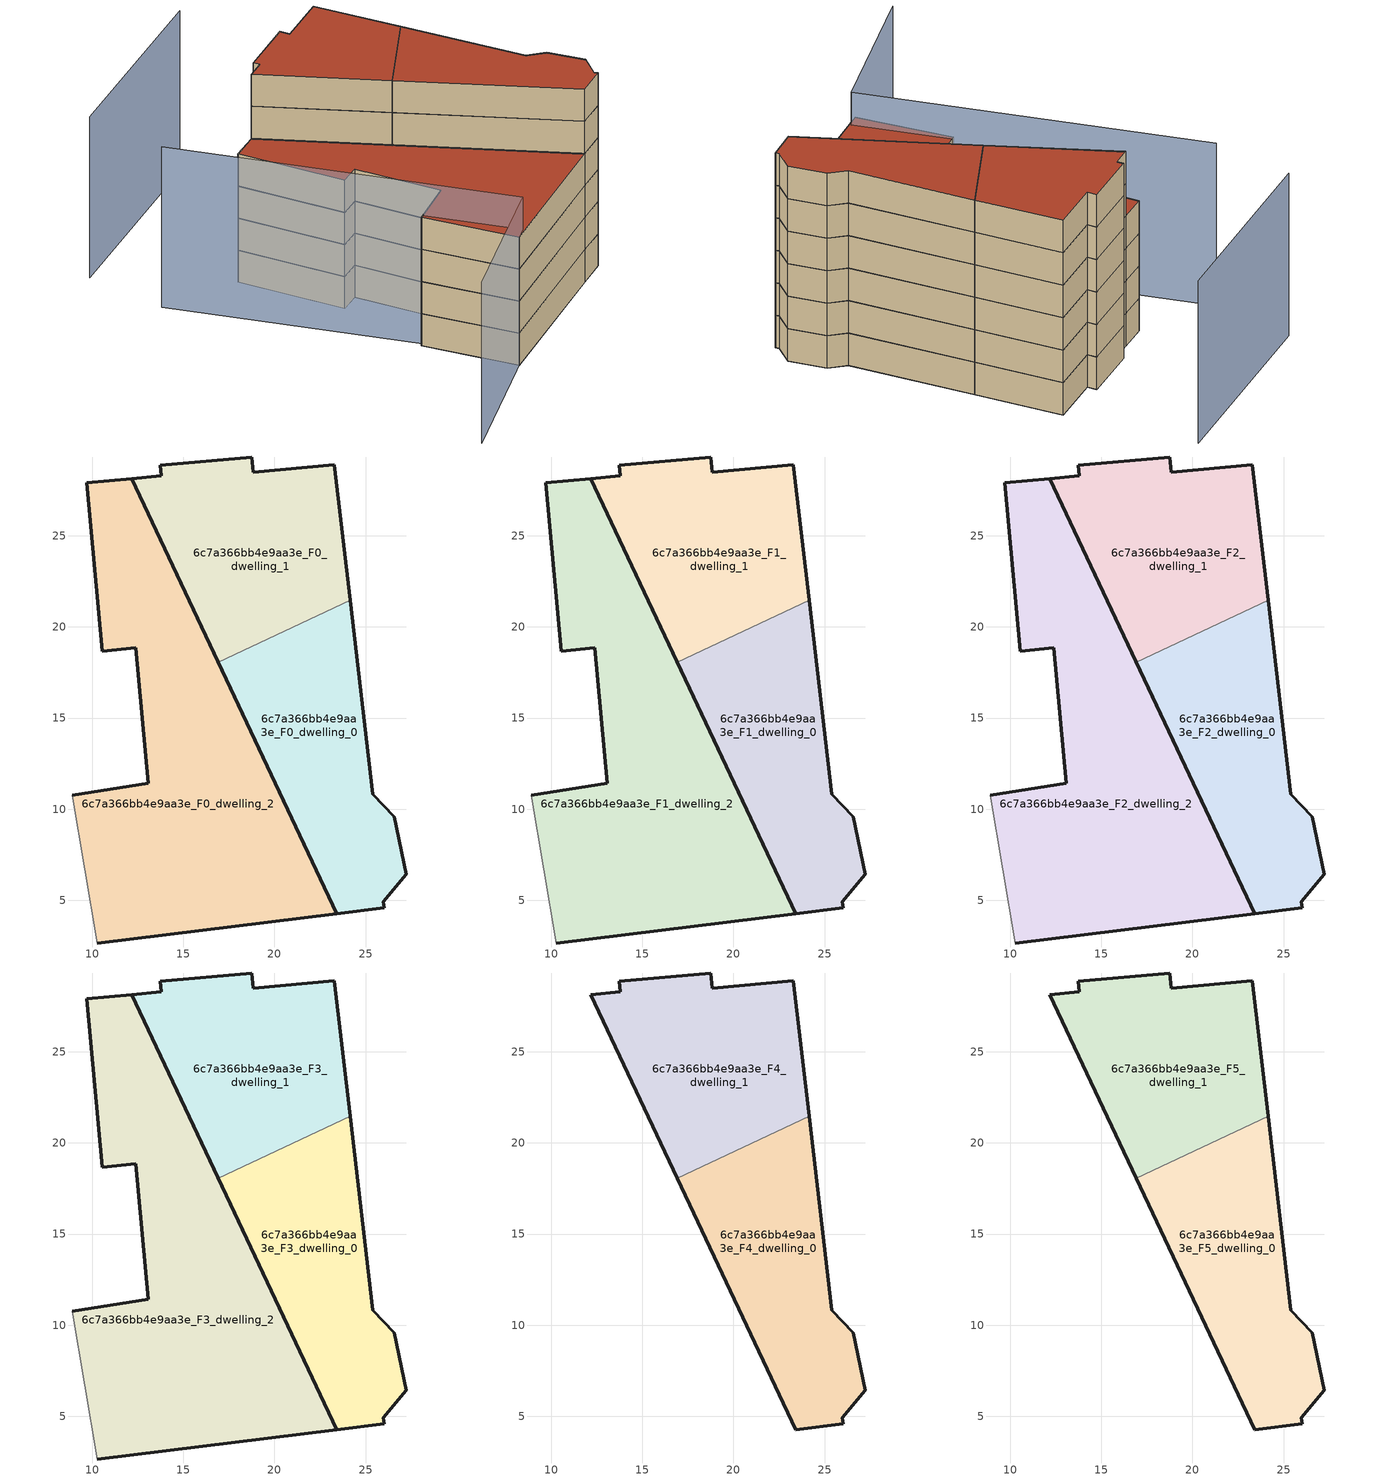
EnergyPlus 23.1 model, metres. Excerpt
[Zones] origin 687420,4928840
6c7a366bb4e9aa3e_F0_dwelling_0
 floor ground (EU_floor_Construction): 26.02,4.59 25.96,4.93 27.23,6.42 26.58,9.59 25.4,10.83 24.15,21.46 16.93,18.06 23.42,4.28 z0
 wall outside (EU_wall_Construction): 24.15,21.46 25.4,10.83 26.58,9.59 27.23,6.42 25.96,4.93 26.02,4.59 23.42,4.28 16.93,18.06 z0:3
 wall to 6c7a366bb4e9aa3e_F0_dwelling_1 (EU_wall_Construction): 16.93,18.06 24.15,21.46 z0:3
6c7a366bb4e9aa3e_F0_dwelling_1
 floor ground (EU_floor_Construction): 24.15,21.46 23.27,28.88 18.83,28.47 18.75,29.32 13.74,28.86 13.79,28.28 12.18,28.13 16.93,18.06 z0
 wall outside (EU_wall_Construction): 16.93,18.06 12.18,28.13 13.79,28.28 13.74,28.86 18.75,29.32 18.83,28.47 23.27,28.88 24.15,21.46 z0:3
6c7a366bb4e9aa3e_F0_dwelling_2
 floor ground (EU_floor_Construction): 23.42,4.28 12.18,28.13 9.71,27.91 10.56,18.67 12.4,18.84 13.08,11.42 8.91,10.76 10.27,2.67 z0
 wall outside (EU_wall_Construction): 8.91,10.76 13.08,11.42 12.4,18.84 10.56,18.67 9.71,27.91 12.18,28.13 23.42,4.28 10.27,2.67 z0:3
 wall adiabatic (EU_wall_Construction): 10.27,2.67 8.91,10.76 z0:3
6c7a366bb4e9aa3e_F1_dwelling_0
 floor to 6c7a366bb4e9aa3e_F0_dwelling_0 (EU_floor_Construction): 26.02,4.59 25.96,4.93 27.23,6.42 26.58,9.59 25.4,10.83 24.15,21.46 16.93,18.06 23.42,4.28 z3
 wall outside (EU_wall_Construction): 24.15,21.46 25.4,10.83 26.58,9.59 27.23,6.42 25.96,4.93 26.02,4.59 23.42,4.28 16.93,18.06 z3:6
 wall to 6c7a366bb4e9aa3e_F1_dwelling_1 (EU_wall_Construction): 16.93,18.06 24.15,21.46 z3:6
6c7a366bb4e9aa3e_F1_dwelling_1
 floor to 6c7a366bb4e9aa3e_F0_dwelling_1 (EU_floor_Construction): 24.15,21.46 23.27,28.88 18.83,28.47 18.75,29.32 13.74,28.86 13.79,28.28 12.18,28.13 16.93,18.06 z3
 wall outside (EU_wall_Construction): 16.93,18.06 12.18,28.13 13.79,28.28 13.74,28.86 18.75,29.32 18.83,28.47 23.27,28.88 24.15,21.46 z3:6
6c7a366bb4e9aa3e_F1_dwelling_2
 floor to 6c7a366bb4e9aa3e_F0_dwelling_2 (EU_floor_Construction): 23.42,4.28 12.18,28.13 9.71,27.91 10.56,18.67 12.4,18.84 13.08,11.42 8.91,10.76 10.27,2.67 z3
 wall outside (EU_wall_Construction): 8.91,10.76 13.08,11.42 12.4,18.84 10.56,18.67 9.71,27.91 12.18,28.13 23.42,4.28 10.27,2.67 z3:6
 wall adiabatic (EU_wall_Construction): 10.27,2.67 8.91,10.76 z3:6
6c7a366bb4e9aa3e_F2_dwelling_0
 floor to 6c7a366bb4e9aa3e_F1_dwelling_0 (EU_floor_Construction): 26.02,4.59 25.96,4.93 27.23,6.42 26.58,9.59 25.4,10.83 24.15,21.46 16.93,18.06 23.42,4.28 z6
 wall outside (EU_wall_Construction): 24.15,21.46 25.4,10.83 26.58,9.59 27.23,6.42 25.96,4.93 26.02,4.59 23.42,4.28 16.93,18.06 z6:9
 wall to 6c7a366bb4e9aa3e_F2_dwelling_1 (EU_wall_Construction): 16.93,18.06 24.15,21.46 z6:9
6c7a366bb4e9aa3e_F2_dwelling_1
 floor to 6c7a366bb4e9aa3e_F1_dwelling_1 (EU_floor_Construction): 24.15,21.46 23.27,28.88 18.83,28.47 18.75,29.32 13.74,28.86 13.79,28.28 12.18,28.13 16.93,18.06 z6
 wall outside (EU_wall_Construction): 16.93,18.06 12.18,28.13 13.79,28.28 13.74,28.86 18.75,29.32 18.83,28.47 23.27,28.88 24.15,21.46 z6:9
6c7a366bb4e9aa3e_F2_dwelling_2
 floor to 6c7a366bb4e9aa3e_F1_dwelling_2 (EU_floor_Construction): 23.42,4.28 12.18,28.13 9.71,27.91 10.56,18.67 12.4,18.84 13.08,11.42 8.91,10.76 10.27,2.67 z6
 wall outside (EU_wall_Construction): 8.91,10.76 13.08,11.42 12.4,18.84 10.56,18.67 9.71,27.91 12.18,28.13 23.42,4.28 10.27,2.67 z6:9
 wall adiabatic (EU_wall_Construction): 10.27,2.67 8.91,10.76 z6:9
6c7a366bb4e9aa3e_F3_dwelling_0
 floor to 6c7a366bb4e9aa3e_F2_dwelling_0 (EU_floor_Construction): 26.02,4.59 25.96,4.93 27.23,6.42 26.58,9.59 25.4,10.83 24.15,21.46 16.93,18.06 23.42,4.28 z9
 wall outside (EU_wall_Construction): 24.15,21.46 25.4,10.83 26.58,9.59 27.23,6.42 25.96,4.93 26.02,4.59 23.42,4.28 16.93,18.06 z9:12
 wall to 6c7a366bb4e9aa3e_F3_dwelling_1 (EU_wall_Construction): 16.93,18.06 24.15,21.46 z9:12
6c7a366bb4e9aa3e_F3_dwelling_1
 floor to 6c7a366bb4e9aa3e_F2_dwelling_1 (EU_floor_Construction): 24.15,21.46 23.27,28.88 18.83,28.47 18.75,29.32 13.74,28.86 13.79,28.28 12.18,28.13 16.93,18.06 z9
 wall outside (EU_wall_Construction): 16.93,18.06 12.18,28.13 13.79,28.28 13.74,28.86 18.75,29.32 18.83,28.47 23.27,28.88 24.15,21.46 z9:12
6c7a366bb4e9aa3e_F3_dwelling_2
 floor to 6c7a366bb4e9aa3e_F2_dwelling_2 (EU_floor_Construction): 23.42,4.28 12.18,28.13 9.71,27.91 10.56,18.67 12.4,18.84 13.08,11.42 8.91,10.76 10.27,2.67 z9
 wall outside (EU_wall_Construction): 8.91,10.76 13.08,11.42 12.4,18.84 10.56,18.67 9.71,27.91 12.18,28.13 23.42,4.28 10.27,2.67 z9:12
 wall adiabatic (EU_wall_Construction): 10.27,2.67 8.91,10.76 z9:12
 roof outside (EU_roof_Construction): 12.18,28.13 23.42,4.28 10.27,2.67 8.91,10.76 13.08,11.42 12.4,18.84 10.56,18.67 9.71,27.91 z12
6c7a366bb4e9aa3e_F4_dwelling_0
 floor to 6c7a366bb4e9aa3e_F3_dwelling_0 (EU_floor_Construction): 26.02,4.59 25.96,4.93 27.23,6.42 26.58,9.59 25.4,10.83 24.15,21.46 16.93,18.06 23.42,4.28 z12
 wall outside (EU_wall_Construction): 24.15,21.46 25.4,10.83 26.58,9.59 27.23,6.42 25.96,4.93 26.02,4.59 23.42,4.28 16.93,18.06 z12:15
 wall to 6c7a366bb4e9aa3e_F4_dwelling_1 (EU_wall_Construction): 16.93,18.06 24.15,21.46 z12:15
6c7a366bb4e9aa3e_F4_dwelling_1
 floor to 6c7a366bb4e9aa3e_F3_dwelling_1 (EU_floor_Construction): 24.15,21.46 23.27,28.88 18.83,28.47 18.75,29.32 13.74,28.86 13.79,28.28 12.18,28.13 16.93,18.06 z12
 wall outside (EU_wall_Construction): 16.93,18.06 12.18,28.13 13.79,28.28 13.74,28.86 18.75,29.32 18.83,28.47 23.27,28.88 24.15,21.46 z12:15
6c7a366bb4e9aa3e_F5_dwelling_0
 floor to 6c7a366bb4e9aa3e_F4_dwelling_0 (EU_floor_Construction): 26.02,4.59 25.96,4.93 27.23,6.42 26.58,9.59 25.4,10.83 24.15,21.46 16.93,18.06 23.42,4.28 z15
 wall outside (EU_wall_Construction): 24.15,21.46 25.4,10.83 26.58,9.59 27.23,6.42 25.96,4.93 26.02,4.59 23.42,4.28 16.93,18.06 z15:18
 wall to 6c7a366bb4e9aa3e_F5_dwelling_1 (EU_wall_Construction): 16.93,18.06 24.15,21.46 z15:18
 roof outside (EU_roof_Construction): 24.15,21.46 25.4,10.83 26.58,9.59 27.23,6.42 25.96,4.93 26.02,4.59 23.42,4.28 16.93,18.06 z18
6c7a366bb4e9aa3e_F5_dwelling_1
 floor to 6c7a366bb4e9aa3e_F4_dwelling_1 (EU_floor_Construction): 24.15,21.46 23.27,28.88 18.83,28.47 18.75,29.32 13.74,28.86 13.79,28.28 12.18,28.13 16.93,18.06 z15
 wall outside (EU_wall_Construction): 16.93,18.06 12.18,28.13 13.79,28.28 13.74,28.86 18.75,29.32 18.83,28.47 23.27,28.88 24.15,21.46 z15:18
 roof outside (EU_roof_Construction): 23.27,28.88 24.15,21.46 16.93,18.06 12.18,28.13 13.79,28.28 13.74,28.86 18.75,29.32 18.83,28.47 z18
shading: 3.56,31.27 11.4,2.98 / 11.4,2.98 -1,-0.46 / 21.47,39.99 4.5,38.33 z0:15
[Building]
EU S2 Campaign: North Axis=0; Terrain=City; Solar Distribution=FullExterior
[Site:Location]
Bologna: Latitude=44.5; Longitude=11.25; Time Zone=1; Elevation=37
[SizingPeriod:WeatherFileDays]
AnnualSizingPeriod: Begin Month=1; Begin Day of Month=1; End Month=12; End Day of Month=31; Day of Week for Start Day=Monday; Use Weather File Daylight Saving Period=No; Use Weather File Rain and Snow Indicators=No
[MATERIAL]
EU_InternalMass_Material: Roughness=MediumRough; Thickness=0.1; Conductivity=1; Density=1800; Specific Heat=900; Thermal Absorptance=0.9; Solar Absorptance=0.7; Visible Absorptance=0.7
[MATERIAL:NOMASS] Roughness=MediumRough; Thermal Absorptance=0.9; Solar Absorptance=0.7; Visible Absorptance=0.7
Name | Thermal Resistance
EU_wall_NoMass | 0.905828
EU_roof_NoMass | 0.37593
EU_floor_NoMass | 0.67114
[CONSTRUCTION]
EU_wall_Construction: EU_wall_NoMass
EU_roof_Construction: EU_roof_NoMass
EU_floor_Construction: EU_floor_NoMass
EU_InternalMass_Construction: EU_InternalMass_Material
[ZONE] Type=1; Multiplier=1; Ceiling Height=autocalculate; Floor Area=autocalculate; Part of Total Floor Area=Yes
Name | Volume
6c7a366bb4e9aa3e_F0_dwelling_0 | 267.371
6c7a366bb4e9aa3e_F1_dwelling_0; 6c7a366bb4e9aa3e_F2_dwelling_0; 6c7a366bb4e9aa3e_F3_dwelling_0; 6c7a366bb4e9aa3e_F4_dwelling_0; 6c7a366bb4e9aa3e_F5_dwelling_0 | 267.37
6c7a366bb4e9aa3e_F0_dwelling_1 | 267.374
6c7a366bb4e9aa3e_F1_dwelling_1; 6c7a366bb4e9aa3e_F2_dwelling_1; 6c7a366bb4e9aa3e_F3_dwelling_1; 6c7a366bb4e9aa3e_F4_dwelling_1; 6c7a366bb4e9aa3e_F5_dwelling_1 | 267.376
6c7a366bb4e9aa3e_F0_dwelling_2; 6c7a366bb4e9aa3e_F1_dwelling_2; 6c7a366bb4e9aa3e_F2_dwelling_2; 6c7a366bb4e9aa3e_F3_dwelling_2 | 534.712
[INTERNALMASS] Construction=EU_InternalMass_Construction
Name | Zone or ZoneList | Surface Area
6c7a366bb4e9aa3e_F0_dwelling_0_EU_InternalMass | 6c7a366bb4e9aa3e_F0_dwelling_0 | 89.1234
6c7a366bb4e9aa3e_F0_dwelling_1_EU_InternalMass | 6c7a366bb4e9aa3e_F0_dwelling_1 | 89.125
6c7a366bb4e9aa3e_F0_dwelling_2_EU_InternalMass | 6c7a366bb4e9aa3e_F0_dwelling_2 | 178.237
6c7a366bb4e9aa3e_F1_dwelling_0_EU_InternalMass | 6c7a366bb4e9aa3e_F1_dwelling_0 | 89.1234
6c7a366bb4e9aa3e_F1_dwelling_1_EU_InternalMass | 6c7a366bb4e9aa3e_F1_dwelling_1 | 89.125
6c7a366bb4e9aa3e_F1_dwelling_2_EU_InternalMass | 6c7a366bb4e9aa3e_F1_dwelling_2 | 178.237
6c7a366bb4e9aa3e_F2_dwelling_0_EU_InternalMass | 6c7a366bb4e9aa3e_F2_dwelling_0 | 89.1234
6c7a366bb4e9aa3e_F2_dwelling_1_EU_InternalMass | 6c7a366bb4e9aa3e_F2_dwelling_1 | 89.125
6c7a366bb4e9aa3e_F2_dwelling_2_EU_InternalMass | 6c7a366bb4e9aa3e_F2_dwelling_2 | 178.237
6c7a366bb4e9aa3e_F3_dwelling_0_EU_InternalMass | 6c7a366bb4e9aa3e_F3_dwelling_0 | 89.1234
6c7a366bb4e9aa3e_F3_dwelling_1_EU_InternalMass | 6c7a366bb4e9aa3e_F3_dwelling_1 | 89.125
6c7a366bb4e9aa3e_F3_dwelling_2_EU_InternalMass | 6c7a366bb4e9aa3e_F3_dwelling_2 | 178.237
6c7a366bb4e9aa3e_F4_dwelling_0_EU_InternalMass | 6c7a366bb4e9aa3e_F4_dwelling_0 | 178.27
6c7a366bb4e9aa3e_F4_dwelling_1_EU_InternalMass | 6c7a366bb4e9aa3e_F4_dwelling_1 | 178.222
6c7a366bb4e9aa3e_F5_dwelling_0_EU_InternalMass | 6c7a366bb4e9aa3e_F5_dwelling_0 | 178.27
6c7a366bb4e9aa3e_F5_dwelling_1_EU_InternalMass | 6c7a366bb4e9aa3e_F5_dwelling_1 | 178.222
[OTHEREQUIPMENT] Fuel Type=Electricity; Design Level Calculation Method=Watts/Area; Power per Zone Floor Area=1; Fraction Latent=0; Fraction Radiant=0; Fraction Lost=0; Carbon Dioxide Generation Rate=0; EndUse Subcategory=EU_Step8_InternalGains
Name | Zone or ZoneList or Space or SpaceList | Schedule
EU_Step8_InternalGain_6c7a366bb4e9aa3e_F0_dwelling_0_f000 | 6c7a366bb4e9aa3e_F0_dwelling_0 | EU_Step8_GainSchedule_6c7a366bb4e9aa3e_F0_dwelling_0_f000
EU_Step8_InternalGain_6c7a366bb4e9aa3e_F0_dwelling_1_f000 | 6c7a366bb4e9aa3e_F0_dwelling_1 | EU_Step8_GainSchedule_6c7a366bb4e9aa3e_F0_dwelling_1_f000
EU_Step8_InternalGain_6c7a366bb4e9aa3e_F0_dwelling_2_f000 | 6c7a366bb4e9aa3e_F0_dwelling_2 | EU_Step8_GainSchedule_6c7a366bb4e9aa3e_F0_dwelling_2_f000
EU_Step8_InternalGain_6c7a366bb4e9aa3e_F1_dwelling_0_f000 | 6c7a366bb4e9aa3e_F1_dwelling_0 | EU_Step8_GainSchedule_6c7a366bb4e9aa3e_F1_dwelling_0_f000
EU_Step8_InternalGain_6c7a366bb4e9aa3e_F1_dwelling_1_f000 | 6c7a366bb4e9aa3e_F1_dwelling_1 | EU_Step8_GainSchedule_6c7a366bb4e9aa3e_F1_dwelling_1_f000
EU_Step8_InternalGain_6c7a366bb4e9aa3e_F1_dwelling_2_f000 | 6c7a366bb4e9aa3e_F1_dwelling_2 | EU_Step8_GainSchedule_6c7a366bb4e9aa3e_F1_dwelling_2_f000
EU_Step8_InternalGain_6c7a366bb4e9aa3e_F2_dwelling_0_f000 | 6c7a366bb4e9aa3e_F2_dwelling_0 | EU_Step8_GainSchedule_6c7a366bb4e9aa3e_F2_dwelling_0_f000
EU_Step8_InternalGain_6c7a366bb4e9aa3e_F2_dwelling_1_f000 | 6c7a366bb4e9aa3e_F2_dwelling_1 | EU_Step8_GainSchedule_6c7a366bb4e9aa3e_F2_dwelling_1_f000
EU_Step8_InternalGain_6c7a366bb4e9aa3e_F2_dwelling_2_f000 | 6c7a366bb4e9aa3e_F2_dwelling_2 | EU_Step8_GainSchedule_6c7a366bb4e9aa3e_F2_dwelling_2_f000
EU_Step8_InternalGain_6c7a366bb4e9aa3e_F3_dwelling_0_f000 | 6c7a366bb4e9aa3e_F3_dwelling_0 | EU_Step8_GainSchedule_6c7a366bb4e9aa3e_F3_dwelling_0_f000
EU_Step8_InternalGain_6c7a366bb4e9aa3e_F3_dwelling_1_f000 | 6c7a366bb4e9aa3e_F3_dwelling_1 | EU_Step8_GainSchedule_6c7a366bb4e9aa3e_F3_dwelling_1_f000
EU_Step8_InternalGain_6c7a366bb4e9aa3e_F3_dwelling_2_f000 | 6c7a366bb4e9aa3e_F3_dwelling_2 | EU_Step8_GainSchedule_6c7a366bb4e9aa3e_F3_dwelling_2_f000
EU_Step8_InternalGain_6c7a366bb4e9aa3e_F4_dwelling_0_f000 | 6c7a366bb4e9aa3e_F4_dwelling_0 | EU_Step8_GainSchedule_6c7a366bb4e9aa3e_F4_dwelling_0_f000
EU_Step8_InternalGain_6c7a366bb4e9aa3e_F4_dwelling_1_f000 | 6c7a366bb4e9aa3e_F4_dwelling_1 | EU_Step8_GainSchedule_6c7a366bb4e9aa3e_F4_dwelling_1_f000
EU_Step8_InternalGain_6c7a366bb4e9aa3e_F5_dwelling_0_f000 | 6c7a366bb4e9aa3e_F5_dwelling_0 | EU_Step8_GainSchedule_6c7a366bb4e9aa3e_F5_dwelling_0_f000
EU_Step8_InternalGain_6c7a366bb4e9aa3e_F5_dwelling_1_f000 | 6c7a366bb4e9aa3e_F5_dwelling_1 | EU_Step8_GainSchedule_6c7a366bb4e9aa3e_F5_dwelling_1_f000
[ZONEVENTILATION:DESIGNFLOWRATE] Schedule=EU_AlwaysOn; Design Flow Rate Calculation Method=AirChanges/Hour; Air Changes per Hour=0.73129; Ventilation Type=Natural; Fan Pressure Rise=0; Fan Total Efficiency=1; Constant Term Coefficient=1; Temperature Term Coefficient=0; Velocity Term Coefficient=0; Velocity Squared Term Coefficient=0; Minimum Indoor Temperature=-100; Maximum Indoor Temperature=100; Delta Temperature=-100; Minimum Outdoor Temperature=-100; Maximum Outdoor Temperature=100; Maximum Wind Speed=40
Name | Zone or ZoneList or Space or SpaceList
EU_ConstantAir_6c7a366bb4e9aa3e_F0_dwelling_0 | 6c7a366bb4e9aa3e_F0_dwelling_0
EU_ConstantAir_6c7a366bb4e9aa3e_F0_dwelling_1 | 6c7a366bb4e9aa3e_F0_dwelling_1
EU_ConstantAir_6c7a366bb4e9aa3e_F0_dwelling_2 | 6c7a366bb4e9aa3e_F0_dwelling_2
EU_ConstantAir_6c7a366bb4e9aa3e_F1_dwelling_0 | 6c7a366bb4e9aa3e_F1_dwelling_0
EU_ConstantAir_6c7a366bb4e9aa3e_F1_dwelling_1 | 6c7a366bb4e9aa3e_F1_dwelling_1
EU_ConstantAir_6c7a366bb4e9aa3e_F1_dwelling_2 | 6c7a366bb4e9aa3e_F1_dwelling_2
EU_ConstantAir_6c7a366bb4e9aa3e_F2_dwelling_0 | 6c7a366bb4e9aa3e_F2_dwelling_0
EU_ConstantAir_6c7a366bb4e9aa3e_F2_dwelling_1 | 6c7a366bb4e9aa3e_F2_dwelling_1
EU_ConstantAir_6c7a366bb4e9aa3e_F2_dwelling_2 | 6c7a366bb4e9aa3e_F2_dwelling_2
EU_ConstantAir_6c7a366bb4e9aa3e_F3_dwelling_0 | 6c7a366bb4e9aa3e_F3_dwelling_0
EU_ConstantAir_6c7a366bb4e9aa3e_F3_dwelling_1 | 6c7a366bb4e9aa3e_F3_dwelling_1
EU_ConstantAir_6c7a366bb4e9aa3e_F3_dwelling_2 | 6c7a366bb4e9aa3e_F3_dwelling_2
EU_ConstantAir_6c7a366bb4e9aa3e_F4_dwelling_0 | 6c7a366bb4e9aa3e_F4_dwelling_0
EU_ConstantAir_6c7a366bb4e9aa3e_F4_dwelling_1 | 6c7a366bb4e9aa3e_F4_dwelling_1
EU_ConstantAir_6c7a366bb4e9aa3e_F5_dwelling_0 | 6c7a366bb4e9aa3e_F5_dwelling_0
EU_ConstantAir_6c7a366bb4e9aa3e_F5_dwelling_1 | 6c7a366bb4e9aa3e_F5_dwelling_1
[HVACTEMPLATE:THERMOSTAT] Constant Heating Setpoint=20; Constant Cooling Setpoint=50
EU_HeatOnly_6c7a366bb4e9aa3e_F0_dwelling_0; EU_HeatOnly_6c7a366bb4e9aa3e_F0_dwelling_1; EU_HeatOnly_6c7a366bb4e9aa3e_F0_dwelling_2; EU_HeatOnly_6c7a366bb4e9aa3e_F1_dwelling_0; EU_HeatOnly_6c7a366bb4e9aa3e_F1_dwelling_1; EU_HeatOnly_6c7a366bb4e9aa3e_F1_dwelling_2; EU_HeatOnly_6c7a366bb4e9aa3e_F2_dwelling_0; EU_HeatOnly_6c7a366bb4e9aa3e_F2_dwelling_1; EU_HeatOnly_6c7a366bb4e9aa3e_F2_dwelling_2; EU_HeatOnly_6c7a366bb4e9aa3e_F3_dwelling_0; EU_HeatOnly_6c7a366bb4e9aa3e_F3_dwelling_1; EU_HeatOnly_6c7a366bb4e9aa3e_F3_dwelling_2; EU_HeatOnly_6c7a366bb4e9aa3e_F4_dwelling_0; EU_HeatOnly_6c7a366bb4e9aa3e_F4_dwelling_1; EU_HeatOnly_6c7a366bb4e9aa3e_F5_dwelling_0; EU_HeatOnly_6c7a366bb4e9aa3e_F5_dwelling_1
[HVACTEMPLATE:ZONE:IDEALLOADSAIRSYSTEM] System Availability Schedule=EU_AlwaysOn; Maximum Heating Supply Air Temperature=50; Minimum Cooling Supply Air Temperature=13; Maximum Heating Supply Air Humidity Ratio=0.0156; Minimum Cooling Supply Air Humidity Ratio=0.0077; Heating Limit=NoLimit; Cooling Limit=NoLimit; Heating Availability Schedule=EU_AlwaysOn; Cooling Availability Schedule=EU_CoolingOff; Dehumidification Control Type=ConstantSensibleHeatRatio; Cooling Sensible Heat Ratio=0.7; Dehumidification Setpoint=60; Humidification Control Type=None; Humidification Setpoint=30; Outdoor Air Method=None; Outdoor Air Flow Rate per Person=0.00944; Outdoor Air Flow Rate per Zone Floor Area=0; Outdoor Air Flow Rate per Zone=0; Demand Controlled Ventilation Type=None; Outdoor Air Economizer Type=NoEconomizer; Heat Recovery Type=None; Sensible Heat Recovery Effectiveness=0.7; Latent Heat Recovery Effectiveness=0.65
Name | Template Thermostat
6c7a366bb4e9aa3e_F0_dwelling_0 | EU_HeatOnly_6c7a366bb4e9aa3e_F0_dwelling_0
6c7a366bb4e9aa3e_F0_dwelling_1 | EU_HeatOnly_6c7a366bb4e9aa3e_F0_dwelling_1
6c7a366bb4e9aa3e_F0_dwelling_2 | EU_HeatOnly_6c7a366bb4e9aa3e_F0_dwelling_2
6c7a366bb4e9aa3e_F1_dwelling_0 | EU_HeatOnly_6c7a366bb4e9aa3e_F1_dwelling_0
6c7a366bb4e9aa3e_F1_dwelling_1 | EU_HeatOnly_6c7a366bb4e9aa3e_F1_dwelling_1
6c7a366bb4e9aa3e_F1_dwelling_2 | EU_HeatOnly_6c7a366bb4e9aa3e_F1_dwelling_2
6c7a366bb4e9aa3e_F2_dwelling_0 | EU_HeatOnly_6c7a366bb4e9aa3e_F2_dwelling_0
6c7a366bb4e9aa3e_F2_dwelling_1 | EU_HeatOnly_6c7a366bb4e9aa3e_F2_dwelling_1
6c7a366bb4e9aa3e_F2_dwelling_2 | EU_HeatOnly_6c7a366bb4e9aa3e_F2_dwelling_2
6c7a366bb4e9aa3e_F3_dwelling_0 | EU_HeatOnly_6c7a366bb4e9aa3e_F3_dwelling_0
6c7a366bb4e9aa3e_F3_dwelling_1 | EU_HeatOnly_6c7a366bb4e9aa3e_F3_dwelling_1
6c7a366bb4e9aa3e_F3_dwelling_2 | EU_HeatOnly_6c7a366bb4e9aa3e_F3_dwelling_2
6c7a366bb4e9aa3e_F4_dwelling_0 | EU_HeatOnly_6c7a366bb4e9aa3e_F4_dwelling_0
6c7a366bb4e9aa3e_F4_dwelling_1 | EU_HeatOnly_6c7a366bb4e9aa3e_F4_dwelling_1
6c7a366bb4e9aa3e_F5_dwelling_0 | EU_HeatOnly_6c7a366bb4e9aa3e_F5_dwelling_0
6c7a366bb4e9aa3e_F5_dwelling_1 | EU_HeatOnly_6c7a366bb4e9aa3e_F5_dwelling_1
[SIZING:ZONE] Zone Cooling Design Supply Air Temperature Input Method=SupplyAirTemperature; Zone Cooling Design Supply Air Temperature=13; Zone Heating Design Supply Air Temperature Input Method=SupplyAirTemperature; Zone Heating Design Supply Air Temperature=50; Zone Cooling Design Supply Air Humidity Ratio=0.008; Zone Heating Design Supply Air Humidity Ratio=0.008; Cooling Design Air Flow Method=DesignDay; Cooling Design Air Flow Rate=0; Cooling Minimum Air Flow per Zone Floor Area=0.000762; Cooling Minimum Air Flow=0; Cooling Minimum Air Flow Fraction=0.2; Heating Design Air Flow Method=DesignDay; Heating Design Air Flow Rate=0; Heating Maximum Air Flow per Zone Floor Area=0.002032; Heating Maximum Air Flow=0.141576; Heating Maximum Air Flow Fraction=0.3; Account for Dedicated Outdoor Air System=No; Dedicated Outdoor Air System Control Strategy=NeutralSupplyAir; Dedicated Outdoor Air Low Setpoint Temperature for Design=autosize; Dedicated Outdoor Air High Setpoint Temperature for Design=autosize; Zone Load Sizing Method=Sensible Load Only No Latent Load; Zone Latent Cooling Design Supply Air Humidity Ratio Input Method=HumidityRatioDifference; Zone Cooling Design Supply Air Humidity Ratio Difference=0.005; Zone Latent Heating Design Supply Air Humidity Ratio Input Method=HumidityRatioDifference; Zone Humidification Design Supply Air Humidity Ratio Difference=0.005
6c7a366bb4e9aa3e_F0_dwelling_0; 6c7a366bb4e9aa3e_F0_dwelling_1; 6c7a366bb4e9aa3e_F0_dwelling_2; 6c7a366bb4e9aa3e_F1_dwelling_0; 6c7a366bb4e9aa3e_F1_dwelling_1; 6c7a366bb4e9aa3e_F1_dwelling_2; 6c7a366bb4e9aa3e_F2_dwelling_0; 6c7a366bb4e9aa3e_F2_dwelling_1; 6c7a366bb4e9aa3e_F2_dwelling_2; 6c7a366bb4e9aa3e_F3_dwelling_0; 6c7a366bb4e9aa3e_F3_dwelling_1; 6c7a366bb4e9aa3e_F3_dwelling_2; 6c7a366bb4e9aa3e_F4_dwelling_0; 6c7a366bb4e9aa3e_F4_dwelling_1; 6c7a366bb4e9aa3e_F5_dwelling_0; 6c7a366bb4e9aa3e_F5_dwelling_1
[SCHEDULE:CONSTANT]
Name | Hourly Value
EU_AlwaysOn | 1
EU_CoolingOff | 0
[SCHEDULE:FILE] Column Number=1; Rows to Skip at Top=0; Number of Hours of Data=8760; Column Separator=Comma; Interpolate to Timestep=No; Minutes per Item=60; Adjust Schedule for Daylight Savings=Yes
Name | File
EU_Step8_GainSchedule_6c7a366bb4e9aa3e_F0_dwelling_0_f000 | ../../schedules/6c7a366bb4e9aa3e/6c7a366bb4e9aa3e_F0_dwelling_0_f000_gain.csv
EU_Step8_GainSchedule_6c7a366bb4e9aa3e_F0_dwelling_1_f000 | ../../schedules/6c7a366bb4e9aa3e/6c7a366bb4e9aa3e_F0_dwelling_1_f000_gain.csv
EU_Step8_GainSchedule_6c7a366bb4e9aa3e_F0_dwelling_2_f000 | ../../schedules/6c7a366bb4e9aa3e/6c7a366bb4e9aa3e_F0_dwelling_2_f000_gain.csv
EU_Step8_GainSchedule_6c7a366bb4e9aa3e_F1_dwelling_0_f000 | ../../schedules/6c7a366bb4e9aa3e/6c7a366bb4e9aa3e_F1_dwelling_0_f000_gain.csv
EU_Step8_GainSchedule_6c7a366bb4e9aa3e_F1_dwelling_1_f000 | ../../schedules/6c7a366bb4e9aa3e/6c7a366bb4e9aa3e_F1_dwelling_1_f000_gain.csv
EU_Step8_GainSchedule_6c7a366bb4e9aa3e_F1_dwelling_2_f000 | ../../schedules/6c7a366bb4e9aa3e/6c7a366bb4e9aa3e_F1_dwelling_2_f000_gain.csv
EU_Step8_GainSchedule_6c7a366bb4e9aa3e_F2_dwelling_0_f000 | ../../schedules/6c7a366bb4e9aa3e/6c7a366bb4e9aa3e_F2_dwelling_0_f000_gain.csv
EU_Step8_GainSchedule_6c7a366bb4e9aa3e_F2_dwelling_1_f000 | ../../schedules/6c7a366bb4e9aa3e/6c7a366bb4e9aa3e_F2_dwelling_1_f000_gain.csv
EU_Step8_GainSchedule_6c7a366bb4e9aa3e_F2_dwelling_2_f000 | ../../schedules/6c7a366bb4e9aa3e/6c7a366bb4e9aa3e_F2_dwelling_2_f000_gain.csv
EU_Step8_GainSchedule_6c7a366bb4e9aa3e_F3_dwelling_0_f000 | ../../schedules/6c7a366bb4e9aa3e/6c7a366bb4e9aa3e_F3_dwelling_0_f000_gain.csv
EU_Step8_GainSchedule_6c7a366bb4e9aa3e_F3_dwelling_1_f000 | ../../schedules/6c7a366bb4e9aa3e/6c7a366bb4e9aa3e_F3_dwelling_1_f000_gain.csv
EU_Step8_GainSchedule_6c7a366bb4e9aa3e_F3_dwelling_2_f000 | ../../schedules/6c7a366bb4e9aa3e/6c7a366bb4e9aa3e_F3_dwelling_2_f000_gain.csv
EU_Step8_GainSchedule_6c7a366bb4e9aa3e_F4_dwelling_0_f000 | ../../schedules/6c7a366bb4e9aa3e/6c7a366bb4e9aa3e_F4_dwelling_0_f000_gain.csv
EU_Step8_GainSchedule_6c7a366bb4e9aa3e_F4_dwelling_1_f000 | ../../schedules/6c7a366bb4e9aa3e/6c7a366bb4e9aa3e_F4_dwelling_1_f000_gain.csv
EU_Step8_GainSchedule_6c7a366bb4e9aa3e_F5_dwelling_0_f000 | ../../schedules/6c7a366bb4e9aa3e/6c7a366bb4e9aa3e_F5_dwelling_0_f000_gain.csv
EU_Step8_GainSchedule_6c7a366bb4e9aa3e_F5_dwelling_1_f000 | ../../schedules/6c7a366bb4e9aa3e/6c7a366bb4e9aa3e_F5_dwelling_1_f000_gain.csv
